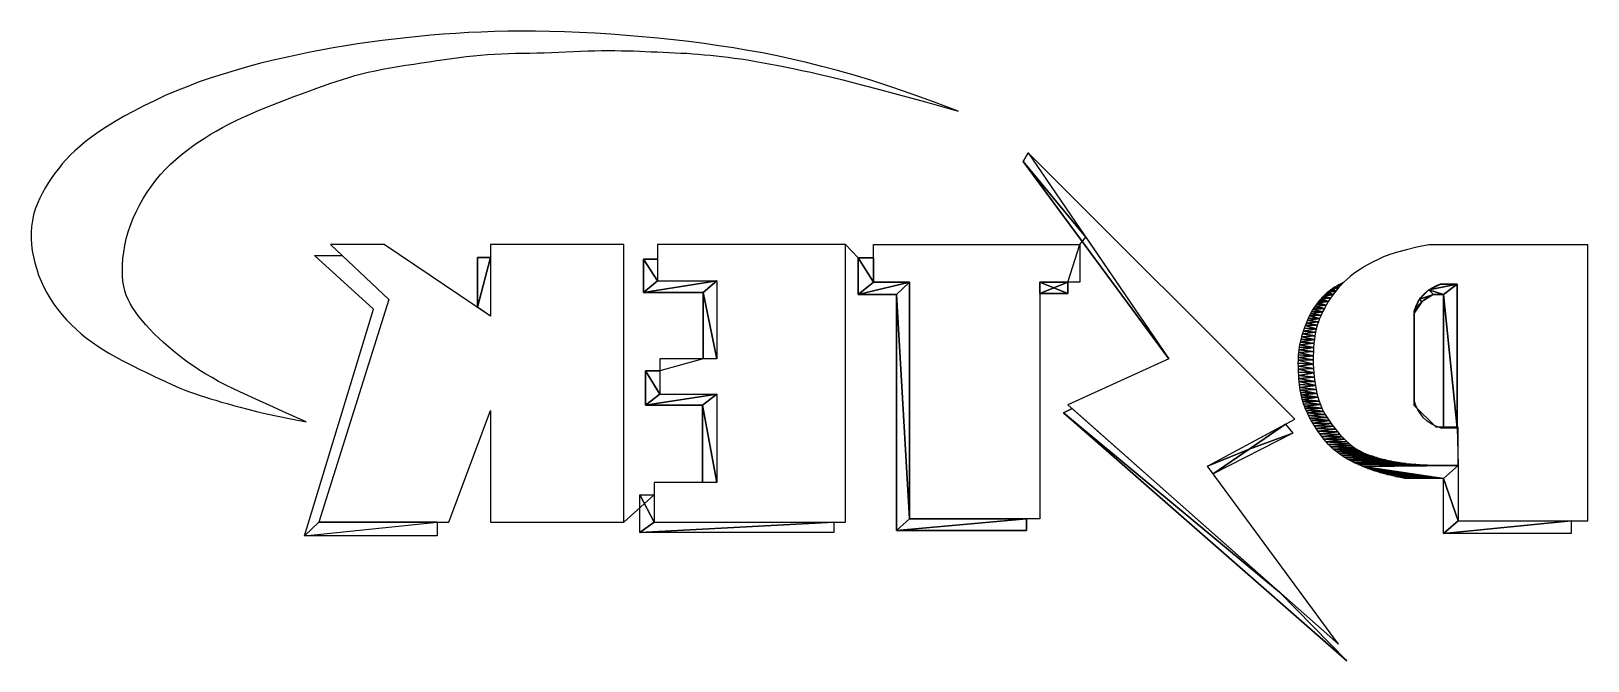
# Model space of a CAD drawing. Header units: millimetres. Extents: x 24815 to 37444, y -10619 to 6020.
# Drawn here: x 28152.5 to 28165.14, y 5879.64 to 5884.76 of the extents above; entities that cross this region are included whole.
import ezdxf

# ---------------------------------------------------------------- set-up
doc = ezdxf.new("R2010")
doc.units = ezdxf.units.MM

# ---------------------------------------------------------------- blocks, each defined once
blk = doc.blocks.new('A$C3CC6408C')
at = {"color": 2}
for p, q in [((-19.668, -24.771), (-19.767, -24.784)), ((-19.57, -24.758), (-19.668, -24.771)), ((-19.472, -24.747), (-19.57, -24.758)), ((-19.372, -24.736), (-19.472, -24.747)), ((-19.273, -24.727), (-19.372, -24.736)), ((-19.172, -24.719), (-19.273, -24.727)), ((-19.07, -24.712), (-19.172, -24.719)), ((-18.967, -24.706), (-19.07, -24.712)), ((-18.862, -24.701), (-18.967, -24.706)), ((-18.755, -24.697), (-18.862, -24.701)), ((-18.647, -24.695), (-18.755, -24.697)), ((-18.536, -24.693), (-18.647, -24.695)), ((-18.422, -24.694), (-18.536, -24.693)), ((-18.306, -24.696), (-18.422, -24.694)), ((-18.186, -24.699), (-18.306, -24.696)), ((-18.063, -24.704), (-18.186, -24.699)), ((-17.938, -24.711), (-18.063, -24.704)), ((-17.811, -24.719), (-17.938, -24.711)), ((-17.683, -24.729), (-17.811, -24.719)), ((-17.555, -24.739), (-17.683, -24.729)), ((-17.427, -24.751), (-17.555, -24.739)), ((-17.3, -24.765), (-17.427, -24.751)), ((-17.175, -24.779), (-17.3, -24.765)), ((-17.053, -24.795), (-17.175, -24.779)), ((-20.364, -24.888), (-20.464, -24.91)), ((-20.264, -24.867), (-20.364, -24.888)), ((-20.164, -24.848), (-20.264, -24.867)), ((-20.064, -24.83), (-20.164, -24.848)), ((-19.965, -24.814), (-20.064, -24.83)), ((-19.866, -24.798), (-19.965, -24.814)), ((-19.767, -24.784), (-19.866, -24.798)), ((-19.042, -24.909), (-18.984, -24.901)), ((-18.984, -24.901), (-18.926, -24.895)), ((-18.926, -24.895), (-18.869, -24.889)), ((-18.869, -24.889), (-18.812, -24.884)), ((-18.812, -24.884), (-18.755, -24.881)), ((-18.755, -24.881), (-18.698, -24.878)), ((-18.698, -24.878), (-18.641, -24.876)), ((-18.641, -24.876), (-18.584, -24.874)), ((-18.584, -24.874), (-18.527, -24.873)), ((-18.527, -24.873), (-18.469, -24.872)), ((-18.469, -24.872), (-18.411, -24.87)), ((-18.411, -24.87), (-18.352, -24.869)), ((-18.352, -24.869), (-18.293, -24.867)), ((-18.293, -24.867), (-18.233, -24.864)), ((-18.233, -24.864), (-18.174, -24.862)), ((-18.174, -24.862), (-18.114, -24.859)), ((-18.114, -24.859), (-18.055, -24.857)), ((-18.055, -24.857), (-17.997, -24.855)), ((-17.997, -24.855), (-17.94, -24.853)), ((-17.94, -24.853), (-17.885, -24.852)), ((-17.885, -24.852), (-17.831, -24.852)), ((-17.831, -24.852), (-17.778, -24.852)), ((-17.778, -24.852), (-17.727, -24.853)), ((-17.727, -24.853), (-17.676, -24.853)), ((-17.676, -24.853), (-17.627, -24.855)), ((-17.627, -24.855), (-17.578, -24.857)), ((-17.578, -24.857), (-17.53, -24.859)), ((-17.53, -24.859), (-17.481, -24.861)), ((-17.481, -24.861), (-17.433, -24.863)), ((-17.433, -24.863), (-17.385, -24.864)), ((-17.385, -24.864), (-17.337, -24.867)), ((-17.337, -24.867), (-17.289, -24.869)), ((-17.289, -24.869), (-17.241, -24.872)), ((-17.241, -24.872), (-17.193, -24.874)), ((-17.193, -24.874), (-17.145, -24.878)), ((-17.145, -24.878), (-17.098, -24.881)), ((-17.098, -24.881), (-17.051, -24.885)), ((-16.933, -24.812), (-17.053, -24.795)), ((-17.051, -24.885), (-17.003, -24.889)), ((-17.003, -24.889), (-16.955, -24.894)), ((-16.955, -24.894), (-16.907, -24.899)), ((-16.814, -24.83), (-16.933, -24.812)), ((-16.907, -24.899), (-16.858, -24.906)), ((-16.858, -24.906), (-16.807, -24.912)), ((-16.696, -24.85), (-16.814, -24.83)), ((-16.579, -24.871), (-16.696, -24.85)), ((-16.46, -24.895), (-16.579, -24.871)), ((-16.341, -24.921), (-16.46, -24.895)), ((-20.861, -25.013), (-20.959, -25.043)), ((-20.762, -24.984), (-20.861, -25.013)), ((-20.663, -24.958), (-20.762, -24.984)), ((-20.563, -24.933), (-20.663, -24.958)), ((-20.464, -24.91), (-20.563, -24.933)), ((-19.836, -25.041), (-19.781, -25.028)), ((-19.781, -25.028), (-19.724, -25.016)), ((-19.724, -25.016), (-19.664, -25.004)), ((-19.664, -25.004), (-19.602, -24.992)), ((-19.602, -24.992), (-19.539, -24.982)), ((-19.539, -24.982), (-19.475, -24.971)), ((-19.475, -24.971), (-19.411, -24.961)), ((-19.411, -24.961), (-19.347, -24.952)), ((-19.347, -24.952), (-19.284, -24.943)), ((-19.284, -24.943), (-19.222, -24.933)), ((-19.222, -24.933), (-19.161, -24.925)), ((-19.161, -24.925), (-19.102, -24.917)), ((-19.102, -24.917), (-19.042, -24.909)), ((-16.807, -24.912), (-16.755, -24.92)), ((-16.755, -24.92), (-16.701, -24.928)), ((-16.701, -24.928), (-16.645, -24.937)), ((-16.645, -24.937), (-16.586, -24.948)), ((-16.586, -24.948), (-16.526, -24.959)), ((-16.526, -24.959), (-16.463, -24.971)), ((-16.463, -24.971), (-16.397, -24.984)), ((-16.397, -24.984), (-16.329, -24.998)), ((-16.22, -24.949), (-16.341, -24.921)), ((-16.329, -24.998), (-16.259, -25.013)), ((-16.259, -25.013), (-16.186, -25.028)), ((-16.097, -24.98), (-16.22, -24.949)), ((-16.186, -25.028), (-16.11, -25.046)), ((-15.969, -25.014), (-16.097, -24.98)), ((-15.834, -25.052), (-15.969, -25.014)), ((-21.246, -25.143), (-21.338, -25.179)), ((-21.152, -25.107), (-21.246, -25.143)), ((-21.056, -25.074), (-21.152, -25.107)), ((-20.959, -25.043), (-21.056, -25.074)), ((-20.255, -25.179), (-20.198, -25.158)), ((-20.198, -25.158), (-20.143, -25.139)), ((-20.143, -25.139), (-20.091, -25.12)), ((-20.091, -25.12), (-20.04, -25.103)), ((-20.04, -25.103), (-19.99, -25.086)), ((-19.99, -25.086), (-19.939, -25.07)), ((-19.939, -25.07), (-19.888, -25.055)), ((-19.888, -25.055), (-19.836, -25.041)), ((-16.11, -25.046), (-16.025, -25.065)), ((-16.025, -25.065), (-15.925, -25.09)), ((-15.925, -25.09), (-15.804, -25.121)), ((-15.691, -25.096), (-15.834, -25.052)), ((-15.804, -25.121), (-15.657, -25.159)), ((-15.537, -25.146), (-15.691, -25.096)), ((-15.657, -25.159), (-15.475, -25.208)), ((-15.37, -25.204), (-15.537, -25.146)), ((-21.517, -25.259), (-21.602, -25.301)), ((-21.429, -25.218), (-21.517, -25.259)), ((-21.338, -25.179), (-21.429, -25.218)), ((-20.563, -25.294), (-20.501, -25.27)), ((-20.501, -25.27), (-20.438, -25.246)), ((-20.438, -25.246), (-20.376, -25.223)), ((-20.376, -25.223), (-20.314, -25.201)), ((-20.314, -25.201), (-20.255, -25.179)), ((-15.475, -25.208), (-15.255, -25.269)), ((-15.188, -25.269), (-15.37, -25.204)), ((-15.255, -25.269), (-14.989, -25.343)), ((-14.989, -25.343), (-15.188, -25.269)), ((-21.762, -25.386), (-21.836, -25.429)), ((-21.684, -25.343), (-21.762, -25.386)), ((-21.602, -25.301), (-21.684, -25.343)), ((-20.857, -25.423), (-20.802, -25.396)), ((-20.802, -25.396), (-20.745, -25.37)), ((-20.745, -25.37), (-20.686, -25.345)), ((-20.686, -25.345), (-20.625, -25.319)), ((-20.625, -25.319), (-20.563, -25.294)), ((-21.969, -25.513), (-22.026, -25.554)), ((-21.905, -25.472), (-21.969, -25.513)), ((-21.836, -25.429), (-21.905, -25.472)), ((-21.113, -25.566), (-21.064, -25.535)), ((-21.064, -25.535), (-21.014, -25.506)), ((-21.014, -25.506), (-20.963, -25.478)), ((-20.963, -25.478), (-20.911, -25.45)), ((-20.911, -25.45), (-20.857, -25.423)), ((-22.123, -25.63), (-22.164, -25.666)), ((-22.078, -25.593), (-22.123, -25.63)), ((-22.026, -25.554), (-22.078, -25.593)), ((-21.299, -25.698), (-21.254, -25.663)), ((-21.254, -25.663), (-21.208, -25.629)), ((-21.208, -25.629), (-21.161, -25.597)), ((-21.161, -25.597), (-21.113, -25.566)), ((-22.265, -25.773), (-22.294, -25.809)), ((-22.234, -25.737), (-22.265, -25.773)), ((-22.201, -25.702), (-22.234, -25.737)), ((-22.164, -25.666), (-22.201, -25.702)), ((-21.427, -25.816), (-21.386, -25.775)), ((-21.386, -25.775), (-21.342, -25.736)), ((-21.342, -25.736), (-21.299, -25.698)), ((-14.461, -25.753), (-14.42, -25.683)), ((-14.42, -25.683), (-14.461, -25.753)), ((-14.461, -25.753), (-13.953, -26.369)), ((-13.277, -27.358), (-14.461, -25.753)), ((-13.953, -26.369), (-14.461, -25.753)), ((-14.461, -25.753), (-13.277, -27.358)), ((-14.42, -25.683), (-13.277, -27.358)), ((-12.255, -27.848), (-14.42, -25.683)), ((-22.349, -25.884), (-22.376, -25.924)), ((-22.322, -25.846), (-22.349, -25.884)), ((-22.294, -25.809), (-22.322, -25.846)), ((-21.541, -25.953), (-21.504, -25.905)), ((-21.504, -25.905), (-21.466, -25.859)), ((-21.466, -25.859), (-21.427, -25.816)), ((-22.425, -26.007), (-22.448, -26.05)), ((-22.402, -25.965), (-22.425, -26.007)), ((-22.376, -25.924), (-22.402, -25.965)), ((-21.608, -26.054), (-21.575, -26.003)), ((-21.575, -26.003), (-21.541, -25.953)), ((-22.484, -26.14), (-22.498, -26.186)), ((-22.467, -26.095), (-22.484, -26.14)), ((-22.448, -26.05), (-22.467, -26.095)), ((-21.689, -26.215), (-21.665, -26.161)), ((-21.665, -26.161), (-21.637, -26.107)), ((-21.637, -26.107), (-21.608, -26.054)), ((-22.515, -26.281), (-22.518, -26.33)), ((-22.508, -26.234), (-22.515, -26.281)), ((-22.498, -26.186), (-22.508, -26.234)), ((-21.729, -26.326), (-21.711, -26.271)), ((-21.711, -26.271), (-21.689, -26.215)), ((-22.518, -26.33), (-22.518, -26.379)), ((-22.518, -26.379), (-22.515, -26.428)), ((-21.756, -26.436), (-21.745, -26.381)), ((-21.745, -26.381), (-21.729, -26.326)), ((-14.001, -26.427), (-13.953, -26.369)), ((-13.953, -26.369), (-13.277, -27.358)), ((-22.515, -26.428), (-22.509, -26.478)), ((-22.509, -26.478), (-22.5, -26.528)), ((-22.5, -26.528), (-22.488, -26.578)), ((-21.776, -26.592), (-21.772, -26.541)), ((-21.772, -26.541), (-21.766, -26.489)), ((-21.766, -26.489), (-21.756, -26.436)), ((-19.738, -26.953), (-20.217, -26.517)), ((-20.217, -26.517), (-19.991, -26.517)), ((-19.651, -26.427), (-20.086, -26.427)), ((-20.086, -26.427), (-19.613, -26.876)), ((-18.786, -27.009), (-19.651, -26.427)), ((-18.893, -26.937), (-18.786, -26.533)), ((-18.893, -26.937), (-18.893, -26.533)), ((-18.893, -26.533), (-18.786, -26.533)), ((-18.786, -26.533), (-18.893, -26.937)), ((-18.786, -26.533), (-18.893, -26.533)), ((-18.893, -26.533), (-18.893, -26.937)), ((-17.704, -26.427), (-18.786, -26.427)), ((-18.786, -26.427), (-18.786, -27.009)), ((-18.786, -26.533), (-18.786, -27.009)), ((-17.704, -28.684), (-17.704, -26.427)), ((-17.545, -26.546), (-17.43, -26.723)), ((-17.545, -26.819), (-17.545, -26.546)), ((-17.43, -26.723), (-17.545, -26.546)), ((-17.545, -26.546), (-17.43, -26.546)), ((-17.43, -26.546), (-17.545, -26.546)), ((-17.545, -26.546), (-17.545, -26.819)), ((-15.904, -26.427), (-17.43, -26.427)), ((-17.43, -26.427), (-17.43, -26.723)), ((-17.43, -26.546), (-17.43, -26.723)), ((-15.904, -28.684), (-15.904, -26.427)), ((-15.904, -26.427), (-15.801, -26.537)), ((-15.801, -26.537), (-15.676, -26.734)), ((-15.801, -26.833), (-15.801, -26.537)), ((-15.676, -26.734), (-15.801, -26.537)), ((-15.801, -26.537), (-15.676, -26.537)), ((-15.801, -26.537), (-15.676, -26.537)), ((-15.676, -26.537), (-15.801, -26.537)), ((-15.801, -26.537), (-15.801, -26.833)), ((-15.676, -26.734), (-15.676, -26.427)), ((-15.676, -26.427), (-14.001, -26.427)), ((-15.676, -26.537), (-15.676, -26.734)), ((-14.097, -26.734), (-14.001, -26.427)), ((-14.001, -26.427), (-14.001, -26.734)), ((-11.579, -26.549), (-11.618, -26.568)), ((-11.534, -26.529), (-11.579, -26.549)), ((-11.482, -26.51), (-11.534, -26.529)), ((-11.421, -26.49), (-11.482, -26.51)), ((-11.348, -26.47), (-11.421, -26.49)), ((-11.264, -26.45), (-11.348, -26.47)), ((-11.165, -26.43), (-11.264, -26.45)), ((-9.875, -26.43), (-11.165, -26.43)), ((-9.875, -28.673), (-9.875, -26.43)), ((-22.488, -26.578), (-22.473, -26.627)), ((-22.473, -26.627), (-22.457, -26.677)), ((-22.457, -26.677), (-22.437, -26.725)), ((-21.777, -26.64), (-21.776, -26.592)), ((-21.775, -26.685), (-21.777, -26.64)), ((-11.779, -26.667), (-11.806, -26.689)), ((-11.75, -26.647), (-11.779, -26.667)), ((-11.72, -26.627), (-11.75, -26.647)), ((-11.688, -26.607), (-11.72, -26.627)), ((-11.654, -26.588), (-11.688, -26.607)), ((-11.618, -26.568), (-11.654, -26.588)), ((-22.437, -26.725), (-22.415, -26.774)), ((-22.415, -26.774), (-22.39, -26.821)), ((-21.772, -26.727), (-21.775, -26.685)), ((-21.765, -26.767), (-21.772, -26.727)), ((-21.757, -26.804), (-21.765, -26.767)), ((-17.545, -26.819), (-16.948, -26.723)), ((-17.545, -26.819), (-17.43, -26.723)), ((-16.948, -26.723), (-17.545, -26.819)), ((-17.43, -26.723), (-17.545, -26.819)), ((-17.43, -26.723), (-16.948, -26.723)), ((-17.43, -26.723), (-16.948, -26.723)), ((-16.948, -26.723), (-17.059, -26.819)), ((-17.059, -26.819), (-16.948, -26.723)), ((-16.948, -26.723), (-16.948, -27.358)), ((-16.948, -26.723), (-16.948, -27.358)), ((-15.676, -26.734), (-15.801, -26.833)), ((-15.801, -26.833), (-15.385, -26.734)), ((-15.801, -26.833), (-15.676, -26.734)), ((-15.385, -26.734), (-15.801, -26.833)), ((-15.676, -26.734), (-15.385, -26.734)), ((-15.385, -26.734), (-15.676, -26.734)), ((-15.385, -26.734), (-15.49, -26.833)), ((-15.49, -26.833), (-15.385, -26.734)), ((-15.385, -26.734), (-15.385, -28.658)), ((-15.385, -28.658), (-15.385, -26.734)), ((-14.212, -26.78), (-14.326, -26.734)), ((-14.326, -26.734), (-14.097, -26.734)), ((-14.326, -26.827), (-14.326, -26.734)), ((-14.326, -26.734), (-14.212, -26.78)), ((-14.001, -26.734), (-14.326, -26.734)), ((-14.326, -26.734), (-14.326, -28.658)), ((-14.326, -26.827), (-14.212, -26.78)), ((-14.212, -26.78), (-14.326, -26.827)), ((-14.212, -26.78), (-14.097, -26.734)), ((-14.097, -26.734), (-14.212, -26.78)), ((-14.212, -26.78), (-14.097, -26.827)), ((-14.097, -26.827), (-14.212, -26.78)), ((-14.097, -26.734), (-14.097, -26.827)), ((-14.097, -26.827), (-14.097, -26.734)), ((-11.983, -26.811), (-11.974, -26.803)), ((-11.983, -26.811), (-11.974, -26.803)), ((-11.974, -26.803), (-11.965, -26.797)), ((-11.974, -26.803), (-11.965, -26.797)), ((-11.925, -26.809), (-11.974, -26.803)), ((-11.974, -26.803), (-11.925, -26.809)), ((-11.965, -26.797), (-11.956, -26.79)), ((-11.965, -26.797), (-11.956, -26.79)), ((-11.925, -26.809), (-11.965, -26.797)), ((-11.965, -26.797), (-11.925, -26.809)), ((-11.956, -26.79), (-11.947, -26.784)), ((-11.956, -26.79), (-11.947, -26.784)), ((-11.925, -26.809), (-11.956, -26.79)), ((-11.956, -26.79), (-11.925, -26.809)), ((-11.947, -26.784), (-11.939, -26.778)), ((-11.947, -26.784), (-11.939, -26.778)), ((-11.903, -26.783), (-11.947, -26.784)), ((-11.947, -26.784), (-11.903, -26.783)), ((-11.925, -26.809), (-11.947, -26.784)), ((-11.947, -26.784), (-11.925, -26.809)), ((-11.939, -26.778), (-11.93, -26.773)), ((-11.939, -26.778), (-11.93, -26.773)), ((-11.903, -26.783), (-11.939, -26.778)), ((-11.939, -26.778), (-11.903, -26.783)), ((-11.93, -26.773), (-11.922, -26.768)), ((-11.93, -26.773), (-11.922, -26.768)), ((-11.903, -26.783), (-11.93, -26.773)), ((-11.93, -26.773), (-11.903, -26.783)), ((-11.903, -26.783), (-11.925, -26.809)), ((-11.903, -26.783), (-11.925, -26.809)), ((-11.922, -26.768), (-11.914, -26.763)), ((-11.922, -26.768), (-11.914, -26.763)), ((-11.903, -26.783), (-11.922, -26.768)), ((-11.922, -26.768), (-11.903, -26.783)), ((-11.914, -26.763), (-11.905, -26.758)), ((-11.914, -26.763), (-11.905, -26.758)), ((-11.903, -26.783), (-11.914, -26.763)), ((-11.914, -26.763), (-11.903, -26.783)), ((-11.905, -26.758), (-11.897, -26.754)), ((-11.905, -26.758), (-11.897, -26.754)), ((-11.881, -26.757), (-11.905, -26.758)), ((-11.905, -26.758), (-11.881, -26.757)), ((-11.903, -26.783), (-11.905, -26.758)), ((-11.905, -26.758), (-11.903, -26.783)), ((-11.881, -26.757), (-11.903, -26.783)), ((-11.881, -26.757), (-11.903, -26.783)), ((-11.897, -26.754), (-11.888, -26.749)), ((-11.897, -26.754), (-11.888, -26.749)), ((-11.881, -26.757), (-11.897, -26.754)), ((-11.897, -26.754), (-11.881, -26.757)), ((-11.888, -26.749), (-11.879, -26.745)), ((-11.888, -26.749), (-11.879, -26.745)), ((-11.881, -26.757), (-11.888, -26.749)), ((-11.888, -26.749), (-11.881, -26.757)), ((-11.858, -26.734), (-11.881, -26.757)), ((-11.857, -26.734), (-11.881, -26.757)), ((-11.881, -26.757), (-11.868, -26.739)), ((-11.868, -26.739), (-11.881, -26.757)), ((-11.881, -26.757), (-11.879, -26.745)), ((-11.879, -26.745), (-11.881, -26.757)), ((-11.879, -26.745), (-11.868, -26.739)), ((-11.879, -26.745), (-11.868, -26.739)), ((-11.868, -26.739), (-11.858, -26.734)), ((-11.868, -26.739), (-11.858, -26.734)), ((-11.833, -26.711), (-11.857, -26.734)), ((-11.806, -26.689), (-11.833, -26.711)), ((-11.241, -26.873), (-11.167, -26.797)), ((-11.167, -26.797), (-10.937, -26.749)), ((-11.167, -26.797), (-11.072, -26.749)), ((-10.937, -26.749), (-11.167, -26.797)), ((-11.047, -26.835), (-11.167, -26.797)), ((-11.167, -26.797), (-11.129, -26.835)), ((-11.167, -26.797), (-11.047, -26.835)), ((-11.129, -26.835), (-11.167, -26.797)), ((-11.072, -26.749), (-10.937, -26.749)), ((-10.937, -26.749), (-11.072, -26.749)), ((-11.047, -26.835), (-10.937, -26.749)), ((-10.937, -26.749), (-11.047, -26.835)), ((-10.937, -26.749), (-10.937, -27.918)), ((-10.937, -27.918), (-10.937, -26.749)), ((-22.39, -26.821), (-22.363, -26.867)), ((-22.363, -26.867), (-22.333, -26.913)), ((-22.333, -26.913), (-22.301, -26.956)), ((-21.745, -26.839), (-21.757, -26.804)), ((-21.731, -26.874), (-21.745, -26.839)), ((-21.714, -26.908), (-21.731, -26.874)), ((-21.694, -26.941), (-21.714, -26.908)), ((-19.613, -26.876), (-20.18, -28.684)), ((-17.059, -26.819), (-17.545, -26.819)), ((-17.545, -26.819), (-17.059, -26.819)), ((-17.059, -26.819), (-16.948, -27.358)), ((-17.059, -27.358), (-17.059, -26.819)), ((-16.948, -27.358), (-17.059, -26.819)), ((-17.059, -26.819), (-17.059, -27.358)), ((-15.49, -26.833), (-15.801, -26.833)), ((-15.801, -26.833), (-15.49, -26.833)), ((-15.385, -28.658), (-15.49, -26.833)), ((-15.49, -26.833), (-15.385, -28.658)), ((-15.49, -28.753), (-15.49, -26.833)), ((-15.49, -26.833), (-15.49, -28.753)), ((-14.097, -26.827), (-14.326, -26.827)), ((-14.326, -26.827), (-14.097, -26.827)), ((-12.097, -26.942), (-12.087, -26.928)), ((-12.097, -26.942), (-12.087, -26.928)), ((-12.087, -26.928), (-12.078, -26.914)), ((-12.087, -26.928), (-12.078, -26.914)), ((-12, -26.92), (-12.087, -26.928)), ((-12.087, -26.928), (-12, -26.92)), ((-12.015, -26.948), (-12.087, -26.928)), ((-12.087, -26.928), (-12.015, -26.948)), ((-12.078, -26.914), (-12.068, -26.901)), ((-12.078, -26.914), (-12.068, -26.901)), ((-12, -26.92), (-12.078, -26.914)), ((-12.078, -26.914), (-12, -26.92)), ((-12.068, -26.901), (-12.058, -26.889)), ((-12.068, -26.901), (-12.058, -26.889)), ((-11.983, -26.891), (-12.068, -26.901)), ((-12.068, -26.901), (-11.983, -26.891)), ((-12, -26.92), (-12.068, -26.901)), ((-12.068, -26.901), (-12, -26.92)), ((-12.058, -26.889), (-12.048, -26.877)), ((-12.058, -26.889), (-12.048, -26.877)), ((-11.983, -26.891), (-12.058, -26.889)), ((-12.058, -26.889), (-11.983, -26.891)), ((-12.048, -26.877), (-12.039, -26.866)), ((-12.048, -26.877), (-12.039, -26.866)), ((-11.983, -26.891), (-12.048, -26.877)), ((-12.048, -26.877), (-11.983, -26.891)), ((-12.039, -26.866), (-12.029, -26.855)), ((-12.039, -26.866), (-12.029, -26.855)), ((-11.965, -26.863), (-12.039, -26.866)), ((-12.039, -26.866), (-11.965, -26.863)), ((-11.983, -26.891), (-12.039, -26.866)), ((-12.039, -26.866), (-11.983, -26.891)), ((-12.029, -26.855), (-12.02, -26.845)), ((-12.029, -26.855), (-12.02, -26.845)), ((-11.965, -26.863), (-12.029, -26.855)), ((-12.029, -26.855), (-11.965, -26.863)), ((-11.946, -26.836), (-12.02, -26.845)), ((-12.02, -26.845), (-12.011, -26.836)), ((-12.02, -26.845), (-11.946, -26.836)), ((-12.02, -26.845), (-12.011, -26.836)), ((-11.965, -26.863), (-12.02, -26.845)), ((-12.02, -26.845), (-11.965, -26.863)), ((-12, -26.92), (-12.015, -26.948)), ((-12, -26.92), (-12.015, -26.948)), ((-12.011, -26.836), (-12.001, -26.827)), ((-12.011, -26.836), (-12.001, -26.827)), ((-11.946, -26.836), (-12.011, -26.836)), ((-12.011, -26.836), (-11.946, -26.836)), ((-12.001, -26.827), (-11.992, -26.818)), ((-12.001, -26.827), (-11.992, -26.818)), ((-11.946, -26.836), (-12.001, -26.827)), ((-12.001, -26.827), (-11.946, -26.836)), ((-11.983, -26.891), (-12, -26.92)), ((-11.983, -26.891), (-12, -26.92)), ((-11.992, -26.818), (-11.983, -26.811)), ((-11.992, -26.818), (-11.983, -26.811)), ((-11.946, -26.836), (-11.992, -26.818)), ((-11.992, -26.818), (-11.946, -26.836)), ((-11.925, -26.809), (-11.983, -26.811)), ((-11.983, -26.811), (-11.925, -26.809)), ((-11.946, -26.836), (-11.983, -26.811)), ((-11.983, -26.811), (-11.946, -26.836)), ((-11.965, -26.863), (-11.983, -26.891)), ((-11.965, -26.863), (-11.983, -26.891)), ((-11.946, -26.836), (-11.965, -26.863)), ((-11.946, -26.836), (-11.965, -26.863)), ((-11.925, -26.809), (-11.946, -26.836)), ((-11.925, -26.809), (-11.946, -26.836)), ((-11.285, -26.97), (-11.241, -26.873)), ((-11.224, -26.894), (-11.285, -26.97)), ((-11.224, -26.894), (-11.285, -26.986)), ((-11.285, -26.97), (-11.224, -26.894)), ((-11.129, -26.835), (-11.241, -26.873)), ((-11.241, -26.873), (-11.129, -26.835)), ((-11.224, -26.894), (-11.241, -26.873)), ((-11.241, -26.873), (-11.224, -26.894)), ((-11.129, -26.835), (-11.224, -26.894)), ((-11.047, -26.835), (-11.129, -26.835)), ((-11.129, -26.835), (-11.047, -26.835)), ((-10.937, -27.918), (-11.047, -26.835)), ((-11.047, -26.835), (-10.937, -27.918)), ((-11.047, -27.918), (-11.047, -26.835)), ((-11.047, -26.835), (-11.047, -27.918)), ((-22.301, -26.956), (-22.267, -26.999)), ((-22.267, -26.999), (-22.231, -27.04)), ((-22.231, -27.04), (-22.193, -27.079)), ((-21.671, -26.976), (-21.694, -26.941)), ((-21.645, -27.01), (-21.671, -26.976)), ((-21.617, -27.045), (-21.645, -27.01)), ((-21.586, -27.081), (-21.617, -27.045)), ((-20.298, -28.796), (-19.738, -26.953)), ((-18.786, -27.009), (-18.893, -26.937)), ((-12.161, -27.066), (-12.153, -27.045)), ((-12.161, -27.066), (-12.153, -27.045)), ((-12.153, -27.045), (-12.144, -27.026)), ((-12.153, -27.045), (-12.144, -27.026)), ((-12.053, -27.03), (-12.153, -27.045)), ((-12.153, -27.045), (-12.053, -27.03)), ((-12.063, -27.057), (-12.153, -27.045)), ((-12.153, -27.045), (-12.063, -27.057)), ((-12.144, -27.026), (-12.135, -27.007)), ((-12.144, -27.026), (-12.135, -27.007)), ((-12.053, -27.03), (-12.144, -27.026)), ((-12.144, -27.026), (-12.053, -27.03)), ((-12.135, -27.007), (-12.126, -26.99)), ((-12.135, -27.007), (-12.126, -26.99)), ((-12.042, -27.003), (-12.135, -27.007)), ((-12.135, -27.007), (-12.042, -27.003)), ((-12.053, -27.03), (-12.135, -27.007)), ((-12.135, -27.007), (-12.053, -27.03)), ((-12.126, -26.99), (-12.116, -26.973)), ((-12.126, -26.99), (-12.116, -26.973)), ((-12.029, -26.976), (-12.126, -26.99)), ((-12.126, -26.99), (-12.029, -26.976)), ((-12.042, -27.003), (-12.126, -26.99)), ((-12.126, -26.99), (-12.042, -27.003)), ((-12.116, -26.973), (-12.106, -26.957)), ((-12.116, -26.973), (-12.106, -26.957)), ((-12.029, -26.976), (-12.116, -26.973)), ((-12.116, -26.973), (-12.029, -26.976)), ((-12.106, -26.957), (-12.097, -26.942)), ((-12.106, -26.957), (-12.097, -26.942)), ((-12.015, -26.948), (-12.106, -26.957)), ((-12.106, -26.957), (-12.015, -26.948)), ((-12.029, -26.976), (-12.106, -26.957)), ((-12.106, -26.957), (-12.029, -26.976)), ((-12.015, -26.948), (-12.097, -26.942)), ((-12.097, -26.942), (-12.015, -26.948)), ((-12.053, -27.03), (-12.063, -27.057)), ((-12.053, -27.03), (-12.063, -27.057)), ((-12.042, -27.003), (-12.053, -27.03)), ((-12.042, -27.003), (-12.053, -27.03)), ((-12.029, -26.976), (-12.042, -27.003)), ((-12.029, -26.976), (-12.042, -27.003)), ((-12.015, -26.948), (-12.029, -26.976)), ((-12.015, -26.948), (-12.029, -26.976)), ((-11.285, -26.986), (-11.285, -26.97)), ((-11.285, -26.97), (-11.285, -27.697)), ((-11.285, -27.736), (-11.285, -26.986)), ((-22.193, -27.079), (-22.153, -27.117)), ((-22.153, -27.117), (-22.111, -27.153)), ((-22.111, -27.153), (-22.068, -27.188)), ((-21.553, -27.117), (-21.586, -27.081)), ((-21.518, -27.153), (-21.553, -27.117)), ((-21.481, -27.188), (-21.518, -27.153)), ((-12.203, -27.199), (-12.198, -27.177)), ((-12.203, -27.199), (-12.198, -27.177)), ((-12.198, -27.177), (-12.191, -27.154)), ((-12.198, -27.177), (-12.191, -27.154)), ((-12.092, -27.17), (-12.198, -27.177)), ((-12.198, -27.177), (-12.092, -27.17)), ((-12.096, -27.2), (-12.198, -27.177)), ((-12.198, -27.177), (-12.096, -27.2)), ((-12.191, -27.154), (-12.184, -27.131)), ((-12.191, -27.154), (-12.184, -27.131)), ((-12.086, -27.14), (-12.191, -27.154)), ((-12.191, -27.154), (-12.086, -27.14)), ((-12.092, -27.17), (-12.191, -27.154)), ((-12.191, -27.154), (-12.092, -27.17)), ((-12.184, -27.131), (-12.177, -27.109)), ((-12.184, -27.131), (-12.177, -27.109)), ((-12.08, -27.112), (-12.184, -27.131)), ((-12.184, -27.131), (-12.08, -27.112)), ((-12.086, -27.14), (-12.184, -27.131)), ((-12.184, -27.131), (-12.086, -27.14)), ((-12.177, -27.109), (-12.169, -27.087)), ((-12.177, -27.109), (-12.169, -27.087)), ((-12.08, -27.112), (-12.177, -27.109)), ((-12.177, -27.109), (-12.08, -27.112)), ((-12.169, -27.087), (-12.161, -27.066)), ((-12.169, -27.087), (-12.161, -27.066)), ((-12.072, -27.084), (-12.169, -27.087)), ((-12.169, -27.087), (-12.072, -27.084)), ((-12.08, -27.112), (-12.169, -27.087)), ((-12.169, -27.087), (-12.08, -27.112)), ((-12.063, -27.057), (-12.161, -27.066)), ((-12.161, -27.066), (-12.063, -27.057)), ((-12.072, -27.084), (-12.161, -27.066)), ((-12.161, -27.066), (-12.072, -27.084)), ((-12.092, -27.17), (-12.096, -27.2)), ((-12.092, -27.17), (-12.096, -27.2)), ((-12.086, -27.14), (-12.092, -27.17)), ((-12.086, -27.14), (-12.092, -27.17)), ((-12.08, -27.112), (-12.086, -27.14)), ((-12.08, -27.112), (-12.086, -27.14)), ((-12.072, -27.084), (-12.08, -27.112)), ((-12.072, -27.084), (-12.08, -27.112)), ((-12.063, -27.057), (-12.072, -27.084)), ((-12.063, -27.057), (-12.072, -27.084)), ((-22.068, -27.188), (-22.023, -27.222)), ((-22.023, -27.222), (-21.977, -27.254)), ((-21.977, -27.254), (-21.93, -27.284)), ((-21.93, -27.284), (-21.881, -27.313)), ((-21.443, -27.223), (-21.481, -27.188)), ((-21.404, -27.258), (-21.443, -27.223)), ((-21.364, -27.292), (-21.404, -27.258)), ((-21.323, -27.325), (-21.364, -27.292)), ((-12.224, -27.325), (-12.222, -27.305)), ((-12.224, -27.325), (-12.222, -27.305)), ((-12.222, -27.305), (-12.22, -27.284)), ((-12.222, -27.305), (-12.22, -27.284)), ((-12.104, -27.297), (-12.222, -27.305)), ((-12.222, -27.305), (-12.104, -27.297)), ((-12.105, -27.332), (-12.222, -27.305)), ((-12.222, -27.305), (-12.105, -27.332)), ((-12.22, -27.284), (-12.217, -27.263)), ((-12.22, -27.284), (-12.217, -27.263)), ((-12.103, -27.264), (-12.22, -27.284)), ((-12.22, -27.284), (-12.103, -27.264)), ((-12.104, -27.297), (-12.22, -27.284)), ((-12.22, -27.284), (-12.104, -27.297)), ((-12.217, -27.263), (-12.213, -27.242)), ((-12.217, -27.263), (-12.213, -27.242)), ((-12.103, -27.264), (-12.217, -27.263)), ((-12.217, -27.263), (-12.103, -27.264)), ((-12.213, -27.242), (-12.209, -27.221)), ((-12.213, -27.242), (-12.209, -27.221)), ((-12.1, -27.231), (-12.213, -27.242)), ((-12.213, -27.242), (-12.1, -27.231)), ((-12.103, -27.264), (-12.213, -27.242)), ((-12.213, -27.242), (-12.103, -27.264)), ((-12.209, -27.221), (-12.203, -27.199)), ((-12.209, -27.221), (-12.203, -27.199)), ((-12.096, -27.2), (-12.209, -27.221)), ((-12.209, -27.221), (-12.096, -27.2)), ((-12.1, -27.231), (-12.209, -27.221)), ((-12.209, -27.221), (-12.1, -27.231)), ((-12.096, -27.2), (-12.203, -27.199)), ((-12.203, -27.199), (-12.096, -27.2)), ((-12.104, -27.297), (-12.105, -27.332)), ((-12.104, -27.297), (-12.105, -27.332)), ((-12.103, -27.264), (-12.104, -27.297)), ((-12.103, -27.264), (-12.104, -27.297)), ((-12.1, -27.231), (-12.103, -27.264)), ((-12.1, -27.231), (-12.103, -27.264)), ((-12.096, -27.2), (-12.1, -27.231)), ((-12.096, -27.2), (-12.1, -27.231)), ((-21.881, -27.313), (-21.833, -27.341)), ((-21.833, -27.341), (-21.784, -27.367)), ((-21.784, -27.367), (-21.735, -27.392)), ((-21.735, -27.392), (-21.687, -27.417)), ((-21.687, -27.417), (-21.64, -27.44)), ((-21.282, -27.357), (-21.323, -27.325)), ((-21.239, -27.389), (-21.282, -27.357)), ((-21.194, -27.42), (-21.239, -27.389)), ((-21.148, -27.451), (-21.194, -27.42)), ((-17.059, -27.358), (-17.412, -27.454)), ((-16.948, -27.358), (-17.412, -27.358)), ((-17.412, -27.358), (-17.412, -27.644)), ((-16.948, -27.358), (-17.059, -27.358)), ((-13.277, -27.358), (-14.097, -27.73)), ((-12.227, -27.392), (-12.226, -27.369)), ((-12.227, -27.392), (-12.226, -27.369)), ((-12.105, -27.401), (-12.227, -27.392)), ((-12.227, -27.392), (-12.105, -27.401)), ((-12.226, -27.416), (-12.227, -27.392)), ((-12.226, -27.416), (-12.227, -27.392)), ((-12.226, -27.369), (-12.225, -27.347)), ((-12.226, -27.369), (-12.225, -27.347)), ((-12.106, -27.366), (-12.226, -27.369)), ((-12.226, -27.369), (-12.106, -27.366)), ((-12.105, -27.401), (-12.226, -27.369)), ((-12.226, -27.369), (-12.105, -27.401)), ((-12.105, -27.401), (-12.226, -27.416)), ((-12.226, -27.416), (-12.105, -27.401)), ((-12.103, -27.436), (-12.226, -27.416)), ((-12.226, -27.416), (-12.103, -27.436)), ((-12.226, -27.441), (-12.226, -27.416)), ((-12.226, -27.441), (-12.226, -27.416)), ((-12.225, -27.347), (-12.224, -27.325)), ((-12.225, -27.347), (-12.224, -27.325)), ((-12.105, -27.332), (-12.225, -27.347)), ((-12.225, -27.347), (-12.105, -27.332)), ((-12.106, -27.366), (-12.225, -27.347)), ((-12.225, -27.347), (-12.106, -27.366)), ((-12.105, -27.332), (-12.224, -27.325)), ((-12.224, -27.325), (-12.105, -27.332)), ((-12.105, -27.332), (-12.106, -27.366)), ((-12.105, -27.332), (-12.106, -27.366)), ((-12.106, -27.366), (-12.105, -27.401)), ((-12.106, -27.366), (-12.105, -27.401)), ((-12.105, -27.401), (-12.103, -27.436)), ((-12.105, -27.401), (-12.103, -27.436)), ((-21.64, -27.44), (-21.593, -27.463)), ((-21.593, -27.463), (-21.549, -27.484)), ((-21.549, -27.484), (-21.505, -27.506)), ((-21.505, -27.506), (-21.463, -27.526)), ((-21.463, -27.526), (-21.422, -27.545)), ((-21.422, -27.545), (-21.381, -27.564)), ((-21.099, -27.481), (-21.148, -27.451)), ((-21.049, -27.51), (-21.099, -27.481)), ((-20.995, -27.54), (-21.049, -27.51)), ((-20.936, -27.57), (-20.995, -27.54)), ((-17.527, -27.454), (-17.412, -27.644)), ((-17.527, -27.733), (-17.527, -27.454)), ((-17.412, -27.644), (-17.527, -27.454)), ((-17.527, -27.454), (-17.412, -27.454)), ((-17.412, -27.454), (-17.527, -27.454)), ((-17.527, -27.454), (-17.527, -27.733)), ((-17.412, -27.454), (-17.412, -27.644)), ((-12.103, -27.436), (-12.226, -27.441)), ((-12.226, -27.441), (-12.103, -27.436)), ((-12.101, -27.471), (-12.226, -27.441)), ((-12.226, -27.441), (-12.101, -27.471)), ((-12.225, -27.466), (-12.226, -27.441)), ((-12.225, -27.466), (-12.226, -27.441)), ((-12.101, -27.471), (-12.225, -27.466)), ((-12.225, -27.466), (-12.101, -27.471)), ((-12.223, -27.492), (-12.225, -27.466)), ((-12.223, -27.492), (-12.225, -27.466)), ((-12.101, -27.471), (-12.223, -27.492)), ((-12.223, -27.492), (-12.101, -27.471)), ((-12.098, -27.505), (-12.223, -27.492)), ((-12.223, -27.492), (-12.098, -27.505)), ((-12.221, -27.517), (-12.223, -27.492)), ((-12.221, -27.517), (-12.223, -27.492)), ((-12.098, -27.505), (-12.221, -27.517)), ((-12.221, -27.517), (-12.098, -27.505)), ((-12.093, -27.54), (-12.221, -27.517)), ((-12.221, -27.517), (-12.093, -27.54)), ((-12.219, -27.542), (-12.221, -27.517)), ((-12.219, -27.542), (-12.221, -27.517)), ((-12.093, -27.54), (-12.219, -27.542)), ((-12.219, -27.542), (-12.093, -27.54)), ((-12.088, -27.573), (-12.219, -27.542)), ((-12.219, -27.542), (-12.088, -27.573)), ((-12.216, -27.566), (-12.219, -27.542)), ((-12.216, -27.566), (-12.219, -27.542)), ((-12.103, -27.436), (-12.101, -27.471)), ((-12.103, -27.436), (-12.101, -27.471)), ((-12.101, -27.471), (-12.098, -27.505)), ((-12.101, -27.471), (-12.098, -27.505)), ((-12.098, -27.505), (-12.093, -27.54)), ((-12.098, -27.505), (-12.093, -27.54)), ((-12.093, -27.54), (-12.088, -27.573)), ((-12.093, -27.54), (-12.088, -27.573)), ((-21.381, -27.564), (-21.341, -27.581)), ((-21.341, -27.581), (-21.302, -27.598)), ((-21.302, -27.598), (-21.262, -27.614)), ((-21.262, -27.614), (-21.223, -27.628)), ((-21.223, -27.628), (-21.184, -27.642)), ((-21.184, -27.642), (-21.144, -27.656)), ((-21.144, -27.656), (-21.103, -27.669)), ((-21.103, -27.669), (-21.061, -27.681)), ((-21.061, -27.681), (-21.018, -27.694)), ((-20.868, -27.603), (-20.936, -27.57)), ((-20.789, -27.641), (-20.868, -27.603)), ((-20.693, -27.686), (-20.789, -27.641)), ((-20.58, -27.737), (-20.693, -27.686)), ((-17.412, -27.644), (-17.527, -27.733)), ((-17.527, -27.733), (-17.412, -27.644)), ((-16.948, -27.644), (-17.527, -27.733)), ((-17.527, -27.733), (-16.948, -27.644)), ((-17.412, -27.644), (-16.948, -27.644)), ((-17.412, -27.644), (-16.948, -27.644)), ((-17.065, -27.733), (-16.948, -27.644)), ((-16.948, -27.644), (-17.065, -27.733)), ((-16.948, -27.644), (-16.948, -28.362)), ((-16.948, -27.644), (-16.948, -28.362)), ((-12.088, -27.573), (-12.216, -27.566)), ((-12.216, -27.566), (-12.088, -27.573)), ((-12.213, -27.589), (-12.216, -27.566)), ((-12.213, -27.589), (-12.216, -27.566)), ((-12.088, -27.573), (-12.213, -27.589)), ((-12.213, -27.589), (-12.088, -27.573)), ((-12.082, -27.606), (-12.213, -27.589)), ((-12.213, -27.589), (-12.082, -27.606)), ((-12.21, -27.611), (-12.213, -27.589)), ((-12.21, -27.611), (-12.213, -27.589)), ((-12.082, -27.606), (-12.21, -27.611)), ((-12.21, -27.611), (-12.082, -27.606)), ((-12.075, -27.638), (-12.21, -27.611)), ((-12.21, -27.611), (-12.075, -27.638)), ((-12.207, -27.631), (-12.21, -27.611)), ((-12.207, -27.631), (-12.21, -27.611)), ((-12.075, -27.638), (-12.207, -27.631)), ((-12.207, -27.631), (-12.075, -27.638)), ((-12.203, -27.65), (-12.207, -27.631)), ((-12.203, -27.65), (-12.207, -27.631)), ((-12.075, -27.638), (-12.203, -27.65)), ((-12.203, -27.65), (-12.075, -27.638)), ((-12.067, -27.669), (-12.203, -27.65)), ((-12.203, -27.65), (-12.067, -27.669)), ((-12.198, -27.669), (-12.203, -27.65)), ((-12.198, -27.669), (-12.203, -27.65)), ((-12.067, -27.669), (-12.198, -27.669)), ((-12.198, -27.669), (-12.067, -27.669)), ((-12.194, -27.687), (-12.198, -27.669)), ((-12.194, -27.687), (-12.198, -27.669)), ((-12.067, -27.669), (-12.194, -27.687)), ((-12.194, -27.687), (-12.067, -27.669)), ((-12.057, -27.7), (-12.194, -27.687)), ((-12.189, -27.705), (-12.194, -27.687)), ((-12.194, -27.687), (-12.057, -27.7)), ((-12.189, -27.705), (-12.194, -27.687)), ((-12.088, -27.573), (-12.082, -27.606)), ((-12.088, -27.573), (-12.082, -27.606)), ((-12.082, -27.606), (-12.075, -27.638)), ((-12.082, -27.606), (-12.075, -27.638)), ((-12.075, -27.638), (-12.067, -27.669)), ((-12.075, -27.638), (-12.067, -27.669)), ((-12.067, -27.669), (-12.057, -27.7)), ((-12.067, -27.669), (-12.057, -27.7)), ((-21.018, -27.694), (-20.972, -27.708)), ((-20.972, -27.708), (-20.925, -27.721)), ((-20.925, -27.721), (-20.874, -27.736)), ((-20.874, -27.736), (-20.819, -27.751)), ((-20.819, -27.751), (-20.757, -27.767)), ((-20.757, -27.767), (-20.687, -27.785)), ((-20.687, -27.785), (-20.607, -27.803)), ((-20.607, -27.803), (-20.515, -27.824)), ((-20.445, -27.798), (-20.58, -27.737)), ((-20.285, -27.869), (-20.445, -27.798)), ((-19.125, -28.684), (-18.786, -27.778)), ((-18.786, -27.778), (-18.786, -28.684)), ((-17.065, -27.733), (-17.527, -27.733)), ((-17.527, -27.733), (-17.065, -27.733)), ((-16.948, -28.362), (-17.065, -27.733)), ((-17.065, -27.733), (-16.948, -28.362)), ((-17.065, -28.362), (-17.065, -27.733)), ((-17.065, -27.733), (-17.065, -28.362)), ((-14.062, -27.76), (-14.133, -27.797)), ((-14.133, -27.797), (-14.062, -27.76)), ((-14.133, -27.797), (-11.833, -29.812)), ((-12.378, -29.254), (-14.133, -27.797)), ((-14.133, -27.797), (-12.378, -29.254)), ((-11.833, -29.812), (-14.133, -27.797)), ((-14.097, -27.73), (-11.901, -29.677)), ((-14.062, -27.76), (-12.378, -29.254)), ((-12.057, -27.7), (-12.189, -27.705)), ((-12.189, -27.705), (-12.057, -27.7)), ((-12.183, -27.722), (-12.189, -27.705)), ((-12.046, -27.729), (-12.189, -27.705)), ((-12.189, -27.705), (-12.046, -27.729)), ((-12.183, -27.722), (-12.189, -27.705)), ((-12.177, -27.741), (-12.183, -27.722)), ((-12.046, -27.729), (-12.183, -27.722)), ((-12.183, -27.722), (-12.046, -27.729)), ((-12.177, -27.741), (-12.183, -27.722)), ((-12.046, -27.729), (-12.177, -27.741)), ((-12.177, -27.741), (-12.046, -27.729)), ((-12.17, -27.759), (-12.177, -27.741)), ((-12.035, -27.757), (-12.177, -27.741)), ((-12.177, -27.741), (-12.035, -27.757)), ((-12.17, -27.759), (-12.177, -27.741)), ((-12.035, -27.757), (-12.17, -27.759)), ((-12.17, -27.759), (-12.035, -27.757)), ((-12.162, -27.778), (-12.17, -27.759)), ((-12.021, -27.784), (-12.17, -27.759)), ((-12.17, -27.759), (-12.021, -27.784)), ((-12.162, -27.778), (-12.17, -27.759)), ((-12.153, -27.797), (-12.162, -27.778)), ((-12.021, -27.784), (-12.162, -27.778)), ((-12.162, -27.778), (-12.021, -27.784)), ((-12.153, -27.797), (-12.162, -27.778)), ((-12.021, -27.784), (-12.153, -27.797)), ((-12.153, -27.797), (-12.021, -27.784)), ((-12.143, -27.817), (-12.153, -27.797)), ((-12.007, -27.81), (-12.153, -27.797)), ((-12.153, -27.797), (-12.007, -27.81)), ((-12.143, -27.817), (-12.153, -27.797)), ((-12.007, -27.81), (-12.143, -27.817)), ((-12.143, -27.817), (-12.007, -27.81)), ((-12.057, -27.7), (-12.046, -27.729)), ((-12.057, -27.7), (-12.046, -27.729)), ((-12.046, -27.729), (-12.035, -27.757)), ((-12.046, -27.729), (-12.035, -27.757)), ((-12.035, -27.757), (-12.021, -27.784)), ((-12.035, -27.757), (-12.021, -27.784)), ((-12.021, -27.784), (-12.007, -27.81)), ((-12.021, -27.784), (-12.007, -27.81)), ((-12.007, -27.81), (-11.992, -27.835)), ((-12.007, -27.81), (-11.992, -27.835)), ((-11.107, -27.913), (-11.285, -27.736)), ((-20.515, -27.824), (-20.408, -27.846)), ((-20.408, -27.846), (-20.285, -27.869)), ((-12.963, -28.229), (-12.255, -27.848)), ((-12.963, -28.229), (-12.331, -27.889)), ((-12.625, -28.09), (-12.331, -27.889)), ((-12.331, -27.889), (-12.625, -28.09)), ((-12.331, -27.889), (-12.27, -27.96)), ((-12.331, -27.889), (-12.27, -27.96)), ((-12.133, -27.838), (-12.143, -27.817)), ((-11.992, -27.835), (-12.143, -27.817)), ((-12.143, -27.817), (-11.992, -27.835)), ((-12.133, -27.838), (-12.143, -27.817)), ((-11.992, -27.835), (-12.133, -27.838)), ((-12.133, -27.838), (-11.992, -27.835)), ((-12.121, -27.858), (-12.133, -27.838)), ((-11.976, -27.859), (-12.133, -27.838)), ((-12.133, -27.838), (-11.976, -27.859)), ((-12.121, -27.858), (-12.133, -27.838)), ((-12.109, -27.879), (-12.121, -27.858)), ((-11.976, -27.859), (-12.121, -27.858)), ((-12.121, -27.858), (-11.976, -27.859)), ((-12.109, -27.879), (-12.121, -27.858)), ((-11.976, -27.859), (-12.109, -27.879)), ((-12.109, -27.879), (-11.976, -27.859)), ((-12.096, -27.901), (-12.109, -27.879)), ((-11.959, -27.882), (-12.109, -27.879)), ((-12.109, -27.879), (-11.959, -27.882)), ((-12.096, -27.901), (-12.109, -27.879)), ((-11.959, -27.882), (-12.096, -27.901)), ((-12.096, -27.901), (-11.959, -27.882)), ((-12.082, -27.923), (-12.096, -27.901)), ((-11.942, -27.905), (-12.096, -27.901)), ((-12.096, -27.901), (-11.942, -27.905)), ((-12.082, -27.923), (-12.096, -27.901)), ((-11.942, -27.905), (-12.082, -27.923)), ((-12.082, -27.923), (-11.942, -27.905)), ((-12.067, -27.945), (-12.082, -27.923)), ((-11.924, -27.928), (-12.082, -27.923)), ((-12.082, -27.923), (-11.924, -27.928)), ((-12.067, -27.945), (-12.082, -27.923)), ((-11.924, -27.928), (-12.067, -27.945)), ((-12.067, -27.945), (-11.924, -27.928)), ((-11.992, -27.835), (-11.976, -27.859)), ((-11.992, -27.835), (-11.976, -27.859)), ((-11.976, -27.859), (-11.959, -27.882)), ((-11.976, -27.859), (-11.959, -27.882)), ((-11.959, -27.882), (-11.942, -27.905)), ((-11.959, -27.882), (-11.942, -27.905)), ((-11.942, -27.905), (-11.924, -27.928)), ((-11.942, -27.905), (-11.924, -27.928)), ((-11.924, -27.928), (-11.906, -27.95)), ((-11.924, -27.928), (-11.906, -27.95)), ((-10.929, -27.913), (-11.107, -27.913)), ((-11.072, -27.918), (-10.937, -27.918)), ((-10.937, -27.918), (-11.047, -27.918)), ((-11.047, -27.918), (-10.937, -27.918)), ((-10.937, -27.918), (-10.927, -28.221)), ((-10.929, -28.22), (-10.929, -27.913)), ((-12.27, -27.96), (-12.918, -28.291)), ((-12.27, -27.96), (-12.918, -28.291)), ((-12.27, -27.96), (-12.625, -28.09)), ((-12.625, -28.09), (-12.27, -27.96)), ((-12.051, -27.967), (-12.067, -27.945)), ((-11.906, -27.95), (-12.067, -27.945)), ((-12.067, -27.945), (-11.906, -27.95)), ((-12.051, -27.967), (-12.067, -27.945)), ((-11.906, -27.95), (-12.051, -27.967)), ((-12.051, -27.967), (-11.906, -27.95)), ((-12.035, -27.989), (-12.051, -27.967)), ((-11.888, -27.971), (-12.051, -27.967)), ((-12.051, -27.967), (-11.888, -27.971)), ((-12.035, -27.989), (-12.051, -27.967)), ((-11.888, -27.971), (-12.035, -27.989)), ((-12.035, -27.989), (-11.888, -27.971)), ((-12.018, -28.011), (-12.035, -27.989)), ((-11.869, -27.992), (-12.035, -27.989)), ((-12.035, -27.989), (-11.869, -27.992)), ((-12.018, -28.011), (-12.035, -27.989)), ((-11.869, -27.992), (-12.018, -28.011)), ((-12.018, -28.011), (-11.869, -27.992)), ((-11.999, -28.031), (-12.018, -28.011)), ((-11.85, -28.011), (-12.018, -28.011)), ((-12.018, -28.011), (-11.85, -28.011)), ((-11.999, -28.031), (-12.018, -28.011)), ((-11.85, -28.011), (-11.999, -28.031)), ((-11.999, -28.031), (-11.85, -28.011)), ((-11.831, -28.03), (-11.999, -28.031)), ((-11.999, -28.031), (-11.831, -28.03)), ((-11.981, -28.052), (-11.999, -28.031)), ((-11.811, -28.048), (-11.999, -28.031)), ((-11.999, -28.031), (-11.811, -28.048)), ((-11.981, -28.052), (-11.999, -28.031)), ((-11.811, -28.048), (-11.981, -28.052)), ((-11.981, -28.052), (-11.811, -28.048)), ((-11.962, -28.072), (-11.981, -28.052)), ((-11.791, -28.064), (-11.981, -28.052)), ((-11.981, -28.052), (-11.791, -28.064)), ((-11.962, -28.072), (-11.981, -28.052)), ((-11.791, -28.064), (-11.962, -28.072)), ((-11.962, -28.072), (-11.791, -28.064)), ((-11.906, -27.95), (-11.888, -27.971)), ((-11.906, -27.95), (-11.888, -27.971)), ((-11.888, -27.971), (-11.869, -27.992)), ((-11.888, -27.971), (-11.869, -27.992)), ((-11.869, -27.992), (-11.85, -28.011)), ((-11.869, -27.992), (-11.85, -28.011)), ((-11.85, -28.011), (-11.831, -28.03)), ((-11.85, -28.011), (-11.831, -28.03)), ((-11.831, -28.03), (-11.811, -28.048)), ((-11.831, -28.03), (-11.811, -28.048)), ((-11.811, -28.048), (-11.791, -28.064)), ((-11.811, -28.048), (-11.791, -28.064)), ((-11.791, -28.064), (-11.77, -28.08)), ((-11.791, -28.064), (-11.77, -28.08)), ((-12.625, -28.09), (-12.963, -28.229)), ((-12.963, -28.229), (-12.625, -28.09)), ((-12.625, -28.09), (-12.918, -28.291)), ((-12.918, -28.291), (-12.625, -28.09)), ((-11.943, -28.09), (-11.962, -28.072)), ((-11.77, -28.08), (-11.962, -28.072)), ((-11.962, -28.072), (-11.77, -28.08)), ((-11.943, -28.09), (-11.962, -28.072)), ((-11.77, -28.08), (-11.943, -28.09)), ((-11.943, -28.09), (-11.77, -28.08)), ((-11.922, -28.108), (-11.943, -28.09)), ((-11.749, -28.094), (-11.943, -28.09)), ((-11.943, -28.09), (-11.749, -28.094)), ((-11.922, -28.108), (-11.943, -28.09)), ((-11.749, -28.094), (-11.922, -28.108)), ((-11.922, -28.108), (-11.749, -28.094)), ((-11.727, -28.106), (-11.922, -28.108)), ((-11.922, -28.108), (-11.727, -28.106)), ((-11.922, -28.108), (-11.703, -28.118)), ((-11.901, -28.125), (-11.922, -28.108)), ((-11.901, -28.125), (-11.922, -28.108)), ((-11.703, -28.118), (-11.922, -28.108)), ((-11.703, -28.118), (-11.901, -28.125)), ((-11.901, -28.125), (-11.703, -28.118)), ((-11.678, -28.129), (-11.901, -28.125)), ((-11.901, -28.125), (-11.678, -28.129)), ((-11.878, -28.141), (-11.901, -28.125)), ((-11.878, -28.141), (-11.901, -28.125)), ((-11.678, -28.129), (-11.878, -28.141)), ((-11.878, -28.141), (-11.678, -28.129)), ((-11.651, -28.139), (-11.878, -28.141)), ((-11.878, -28.141), (-11.651, -28.139)), ((-11.622, -28.149), (-11.878, -28.141)), ((-11.878, -28.141), (-11.622, -28.149)), ((-11.854, -28.156), (-11.878, -28.141)), ((-11.854, -28.156), (-11.878, -28.141)), ((-11.622, -28.149), (-11.854, -28.156)), ((-11.854, -28.156), (-11.622, -28.149)), ((-11.59, -28.159), (-11.854, -28.156)), ((-11.854, -28.156), (-11.59, -28.159)), ((-11.828, -28.172), (-11.854, -28.156)), ((-11.828, -28.172), (-11.854, -28.156)), ((-11.59, -28.159), (-11.828, -28.172)), ((-11.828, -28.172), (-11.59, -28.159)), ((-11.554, -28.169), (-11.828, -28.172)), ((-11.828, -28.172), (-11.554, -28.169)), ((-11.515, -28.179), (-11.828, -28.172)), ((-11.828, -28.172), (-11.515, -28.179)), ((-11.801, -28.187), (-11.828, -28.172)), ((-11.801, -28.187), (-11.828, -28.172)), ((-11.515, -28.179), (-11.801, -28.187)), ((-11.801, -28.187), (-11.515, -28.179)), ((-11.469, -28.189), (-11.801, -28.187)), ((-11.801, -28.187), (-11.469, -28.189)), ((-11.77, -28.202), (-11.801, -28.187)), ((-11.77, -28.202), (-11.801, -28.187)), ((-11.77, -28.08), (-11.749, -28.094)), ((-11.77, -28.08), (-11.749, -28.094)), ((-11.469, -28.189), (-11.77, -28.202)), ((-11.77, -28.202), (-11.469, -28.189)), ((-11.749, -28.094), (-11.727, -28.106)), ((-11.749, -28.094), (-11.727, -28.106)), ((-11.727, -28.106), (-11.703, -28.118)), ((-11.727, -28.106), (-11.703, -28.118)), ((-11.703, -28.118), (-11.678, -28.129)), ((-11.703, -28.118), (-11.678, -28.129)), ((-11.678, -28.129), (-11.651, -28.139)), ((-11.678, -28.129), (-11.651, -28.139)), ((-11.651, -28.139), (-11.622, -28.149)), ((-11.651, -28.139), (-11.622, -28.149)), ((-11.622, -28.149), (-11.59, -28.159)), ((-11.622, -28.149), (-11.59, -28.159)), ((-11.59, -28.159), (-11.554, -28.169)), ((-11.59, -28.159), (-11.554, -28.169)), ((-11.554, -28.169), (-11.515, -28.179)), ((-11.554, -28.169), (-11.515, -28.179)), ((-11.515, -28.179), (-11.469, -28.189)), ((-11.515, -28.179), (-11.469, -28.189)), ((-11.469, -28.189), (-11.415, -28.198)), ((-11.469, -28.189), (-11.415, -28.198)), ((-11.901, -29.677), (-12.963, -28.229)), ((-12.918, -28.291), (-12.963, -28.229)), ((-11.415, -28.198), (-11.77, -28.202)), ((-11.77, -28.202), (-11.415, -28.198)), ((-11.35, -28.207), (-11.77, -28.202)), ((-11.77, -28.202), (-11.35, -28.207)), ((-11.738, -28.217), (-11.77, -28.202)), ((-11.738, -28.217), (-11.77, -28.202)), ((-11.35, -28.207), (-11.738, -28.217)), ((-11.738, -28.217), (-11.35, -28.207)), ((-11.271, -28.214), (-11.738, -28.217)), ((-11.738, -28.217), (-11.271, -28.214)), ((-11.176, -28.22), (-11.738, -28.217)), ((-11.738, -28.217), (-11.176, -28.22)), ((-11.701, -28.233), (-11.738, -28.217)), ((-11.701, -28.233), (-11.738, -28.217)), ((-11.176, -28.22), (-11.701, -28.233)), ((-11.701, -28.233), (-11.176, -28.22)), ((-11.062, -28.223), (-11.701, -28.233)), ((-11.701, -28.233), (-11.062, -28.223)), ((-10.927, -28.224), (-11.701, -28.233)), ((-11.701, -28.233), (-10.927, -28.224)), ((-11.047, -28.33), (-11.701, -28.233)), ((-11.701, -28.233), (-11.047, -28.33)), ((-11.661, -28.248), (-11.701, -28.233)), ((-11.661, -28.248), (-11.701, -28.233)), ((-11.047, -28.33), (-11.661, -28.248)), ((-11.661, -28.248), (-11.047, -28.33)), ((-11.615, -28.264), (-11.661, -28.248)), ((-11.615, -28.264), (-11.661, -28.248)), ((-11.047, -28.33), (-11.615, -28.264)), ((-11.615, -28.264), (-11.047, -28.33)), ((-11.563, -28.28), (-11.615, -28.264)), ((-11.563, -28.28), (-11.615, -28.264)), ((-11.047, -28.33), (-11.563, -28.28)), ((-11.563, -28.28), (-11.047, -28.33)), ((-11.504, -28.296), (-11.563, -28.28)), ((-11.504, -28.296), (-11.563, -28.28)), ((-11.047, -28.33), (-11.504, -28.296)), ((-11.504, -28.296), (-11.047, -28.33)), ((-11.436, -28.313), (-11.504, -28.296)), ((-11.436, -28.313), (-11.504, -28.296)), ((-11.047, -28.33), (-11.436, -28.313)), ((-11.436, -28.313), (-11.047, -28.33)), ((-11.36, -28.33), (-11.436, -28.313)), ((-11.36, -28.33), (-11.436, -28.313)), ((-11.415, -28.198), (-11.35, -28.207)), ((-11.415, -28.198), (-11.35, -28.207)), ((-11.35, -28.207), (-11.271, -28.214)), ((-11.35, -28.207), (-11.271, -28.214)), ((-11.271, -28.214), (-11.176, -28.22)), ((-11.271, -28.214), (-11.176, -28.22)), ((-11.176, -28.22), (-11.062, -28.223)), ((-11.176, -28.22), (-10.929, -28.22)), ((-11.062, -28.223), (-10.927, -28.224)), ((-11.047, -28.33), (-10.927, -28.224)), ((-10.927, -28.224), (-11.047, -28.33)), ((-10.927, -28.221), (-10.927, -28.673)), ((-10.927, -28.224), (-10.927, -28.673)), ((-16.948, -28.362), (-17.457, -28.362)), ((-17.457, -28.362), (-17.457, -28.684)), ((-16.948, -28.362), (-17.065, -28.362)), ((-11.047, -28.33), (-11.36, -28.33)), ((-11.047, -28.33), (-11.36, -28.33)), ((-10.927, -28.673), (-11.047, -28.33)), ((-11.047, -28.33), (-10.927, -28.673)), ((-11.047, -28.777), (-11.047, -28.33)), ((-17.457, -28.462), (-17.704, -28.684)), ((-17.575, -28.462), (-17.457, -28.684)), ((-17.575, -28.769), (-17.575, -28.462)), ((-17.457, -28.684), (-17.575, -28.462)), ((-17.575, -28.462), (-17.457, -28.462)), ((-17.575, -28.769), (-17.575, -28.462)), ((-17.575, -28.462), (-17.457, -28.462)), ((-17.457, -28.462), (-17.457, -28.684)), ((-20.298, -28.796), (-19.221, -28.684)), ((-20.18, -28.684), (-20.298, -28.796)), ((-20.298, -28.796), (-19.221, -28.684)), ((-19.221, -28.684), (-20.18, -28.684)), ((-20.18, -28.684), (-19.125, -28.684)), ((-19.221, -28.684), (-19.221, -28.796)), ((-19.221, -28.684), (-19.221, -28.796)), ((-18.786, -28.684), (-17.704, -28.684)), ((-17.457, -28.684), (-17.575, -28.769)), ((-17.575, -28.769), (-17.457, -28.684)), ((-16, -28.684), (-17.575, -28.769)), ((-17.575, -28.769), (-16, -28.684)), ((-17.457, -28.684), (-16, -28.684)), ((-17.457, -28.684), (-15.904, -28.684)), ((-16, -28.684), (-16, -28.769)), ((-16, -28.684), (-16, -28.769)), ((-15.385, -28.658), (-15.49, -28.753)), ((-15.49, -28.753), (-15.385, -28.658)), ((-14.435, -28.658), (-15.49, -28.753)), ((-15.49, -28.753), (-14.435, -28.658)), ((-15.385, -28.658), (-14.435, -28.658)), ((-14.326, -28.658), (-15.385, -28.658)), ((-14.435, -28.658), (-14.435, -28.753)), ((-14.435, -28.753), (-14.435, -28.658)), ((-10.927, -28.673), (-11.047, -28.777)), ((-11.047, -28.777), (-10.927, -28.673)), ((-10.01, -28.673), (-11.047, -28.777)), ((-11.047, -28.777), (-10.01, -28.673)), ((-10.927, -28.673), (-10.01, -28.673)), ((-10.927, -28.673), (-9.875, -28.673)), ((-10.01, -28.673), (-10.01, -28.777)), ((-19.221, -28.796), (-20.298, -28.796)), ((-19.221, -28.796), (-20.298, -28.796)), ((-16, -28.769), (-17.575, -28.769)), ((-16, -28.769), (-17.575, -28.769)), ((-14.435, -28.753), (-15.49, -28.753)), ((-15.49, -28.753), (-14.435, -28.753)), ((-10.01, -28.777), (-11.047, -28.777)), ((-11.833, -29.812), (-12.378, -29.254)), ((-12.378, -29.254), (-11.833, -29.812))]:
    blk.add_line(p, q, dxfattribs=at)
at = {"color": 2, "extrusion": (0, 0, -1)}
for centre, major_axis, start_param, end_param in [((-10.981, -27.049), (-0.222, 0.222), 5.751775, 6.775614), ((-11.045, -27.078), (-0.182, 0.182), 5.863669, 6.733128), ((-10.982, -27.618), (-0.222, 0.222), 4.219502, 5.244257)]:
    blk.add_ellipse(centre, major_axis=major_axis, ratio=1, start_param=start_param, end_param=end_param, dxfattribs=at)

msp = doc.modelspace()

# ---------------------------------------------------------------- block references
msp.add_blockref('A$C3CC6408C', (28175.01663, 5909.45129))

doc.saveas('drawing.dxf')
